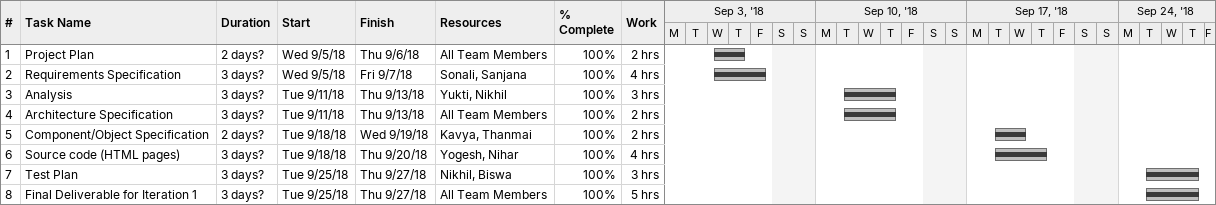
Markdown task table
| ID | Task | Duration | Start | Finish | Resources | % complete | Work (h) |
|---|---|---|---|---|---|---|---|
| 1 | Project Plan | 2d? | 2018-09-05 | 2018-09-06 | All Team Members | 100 | 2 |
| 2 | Requirements Specification | 3d? | 2018-09-05 | 2018-09-07 | Sonali, Sanjana | 100 | 4 |
| 3 | Analysis | 3d? | 2018-09-11 | 2018-09-13 | Yukti, Nikhil | 100 | 3 |
| 4 | Architecture Specification | 3d? | 2018-09-11 | 2018-09-13 | All Team Members | 100 | 2 |
| 5 | Component/Object Specification | 2d? | 2018-09-18 | 2018-09-19 | Kavya, Thanmai | 100 | 2 |
| 6 | Source code (HTML pages) | 3d? | 2018-09-18 | 2018-09-20 | Yogesh, Nihar | 100 | 4 |
| 7 | Test Plan | 3d? | 2018-09-25 | 2018-09-27 | Nikhil, Biswa | 100 | 3 |
| 8 | Final Deliverable for Iteration 1 | 3d? | 2018-09-25 | 2018-09-27 | All Team Members | 100 | 5 |
